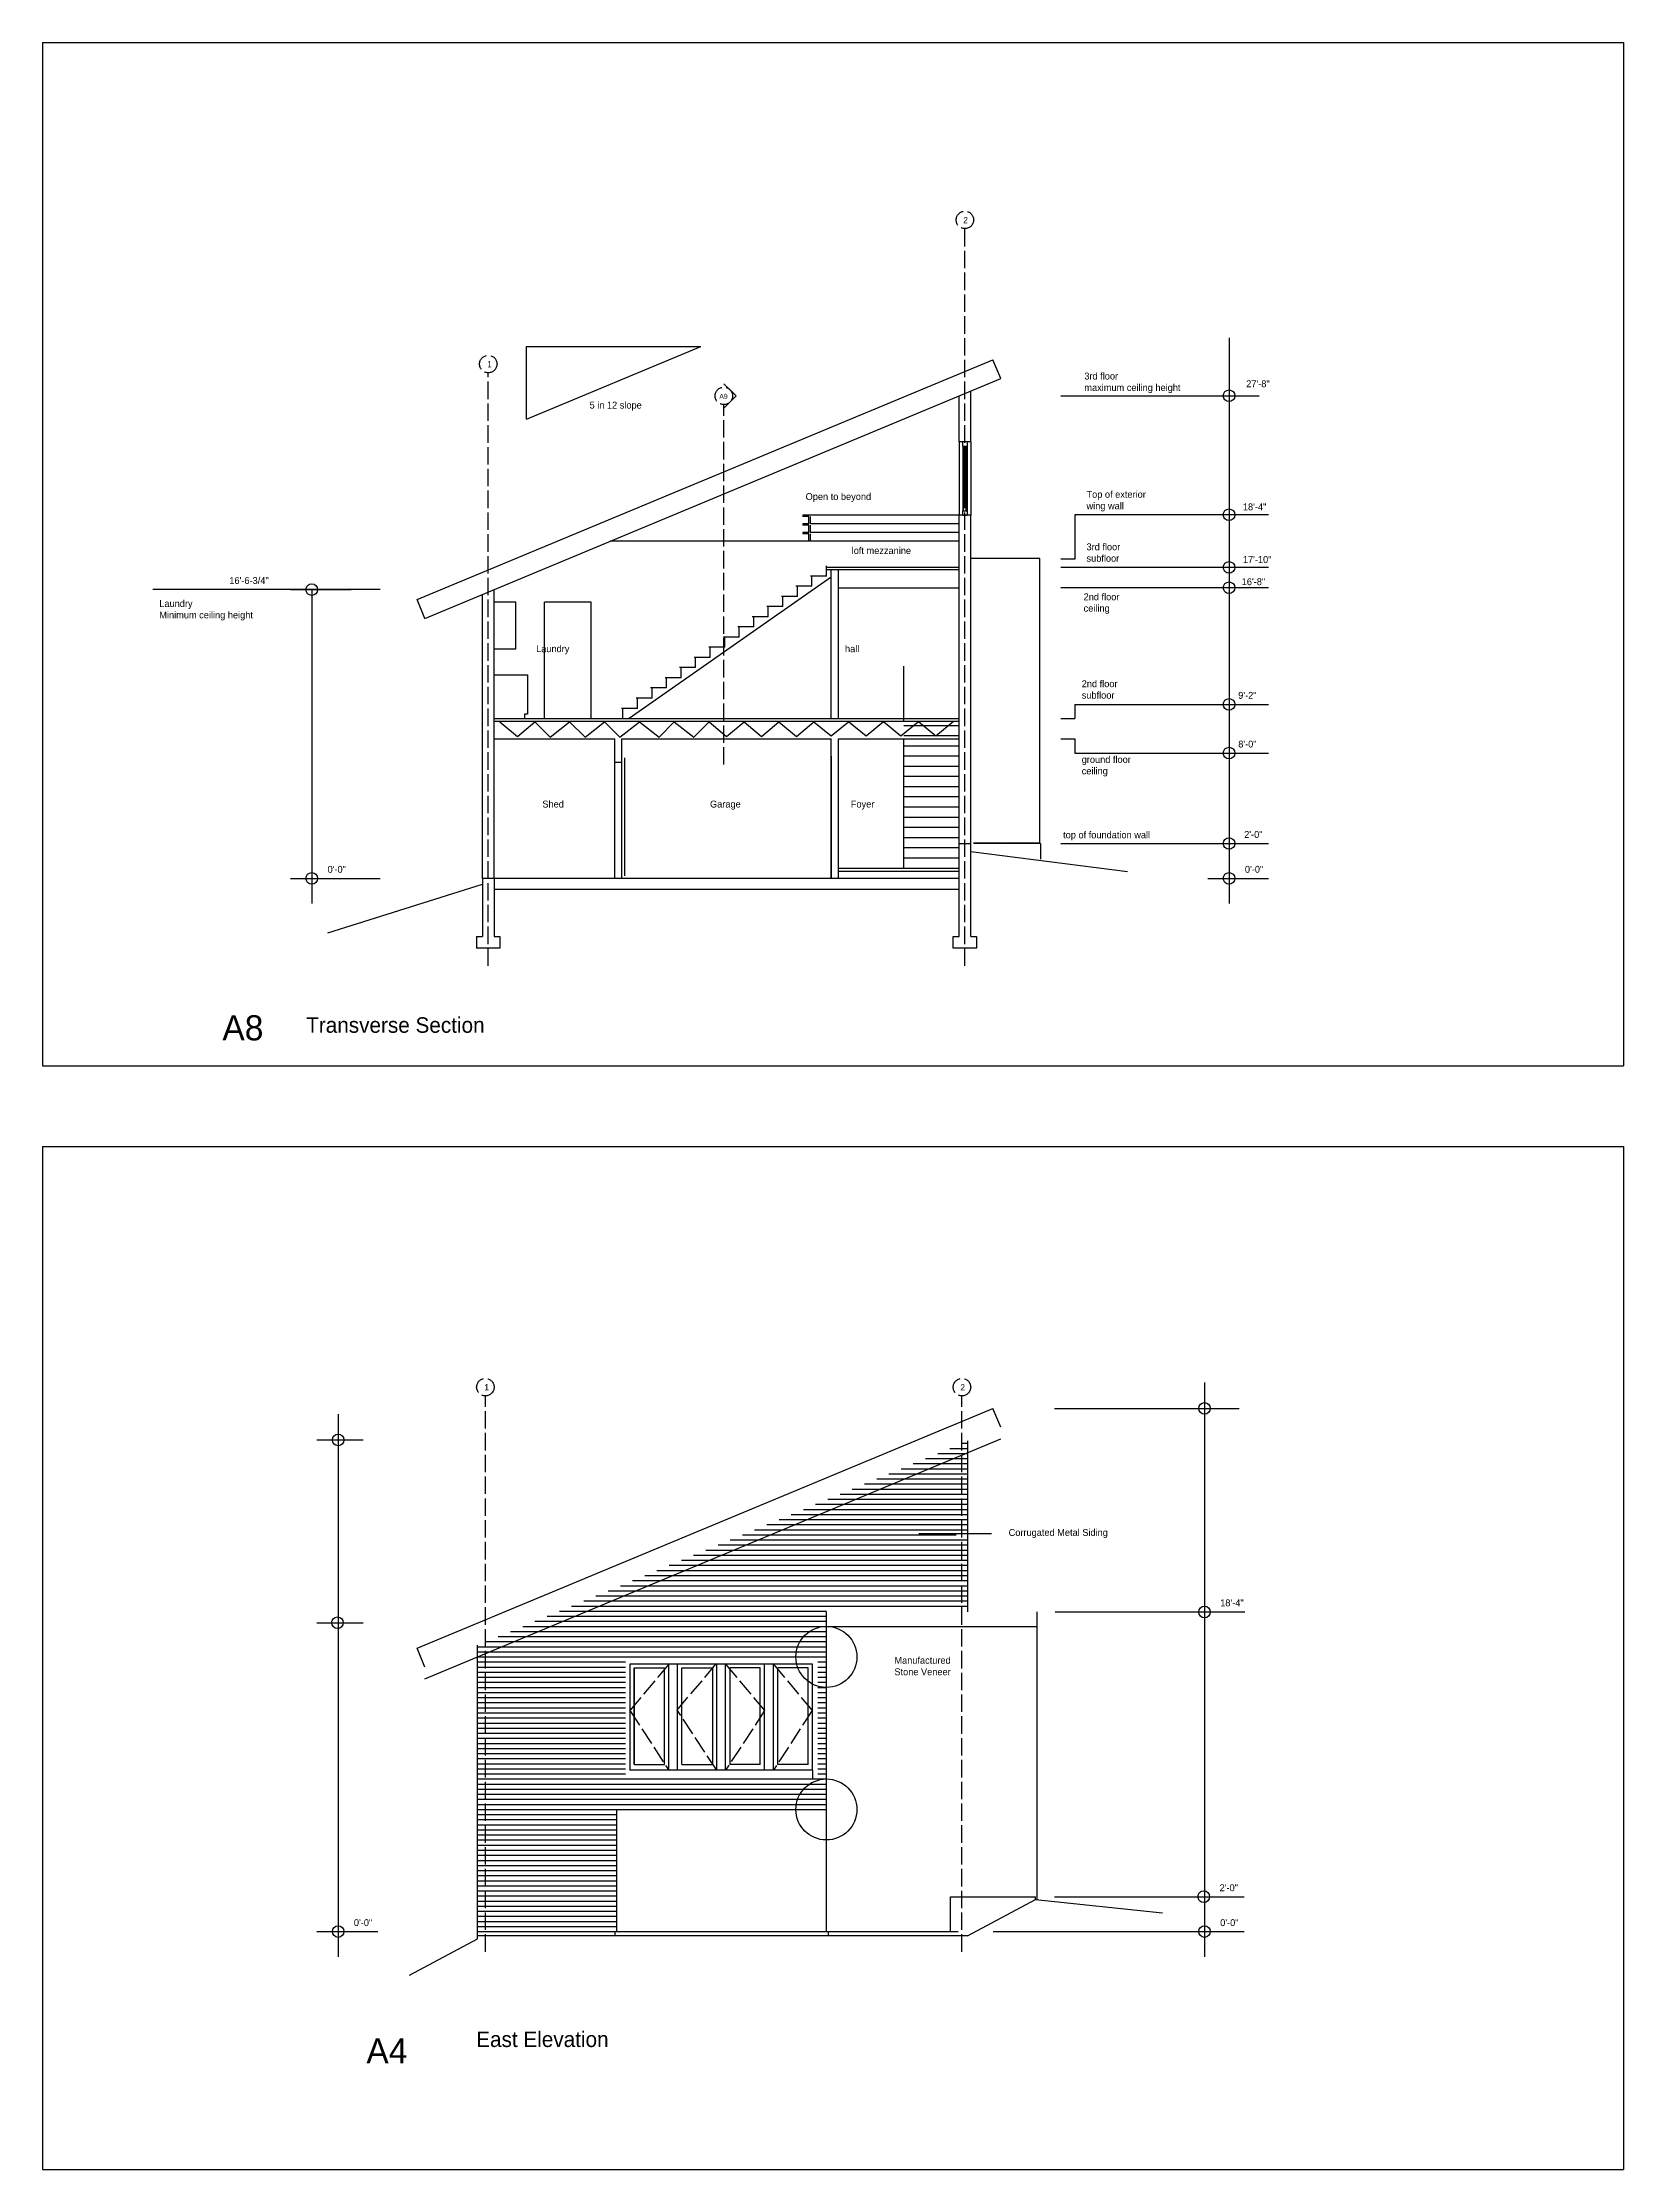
# Model space of a CAD drawing. Header units: inches. Extents: x 967 to 7501, y 257 to 3634.
# Drawn here: x 2166 to 3254, y 1971 to 3434 of the extents above; entities that cross this region are included whole.
import ezdxf

# ---------------------------------------------------------------- set-up
doc = ezdxf.new("R2010")
doc.units = ezdxf.units.IN
doc.header["$MEASUREMENT"] = 0
doc.linetypes.add('ACAD_ISO02W100', pattern=[15, 12, -3])
for name, color, linetype in [('blocks', 251, 'Continuous'), ('const', 7, 'Continuous'), ('e1', 7, 'Continuous'), ('e2', 251, 'Continuous'), ('glass', 172, 'Continuous'), ('glassSwing', 172, 'ACAD_ISO02W100'), ('grid', 252, 'ACAD_ISO02W100'), ('millwork', 253, 'Continuous'), ('stairs', 140, 'Continuous'), ('walls', 7, 'Continuous')]:
    doc.layers.add(name, color=color, linetype=linetype)

msp = doc.modelspace()

# ---------------------------------------------------------------- linework, layer by layer
for p, q in [((2166, 3434.3), (3254, 3434.3)), ((2166, 3434.3), (2166, 2730.3)), ((3254, 3434.3), (3254, 2730.3)), ((2166, 3235.3), (2166, 2730.3)), ((2796.8, 2883.2), (2804.8, 2883.2)), ((2166, 2730.3), (2836.2, 2730.3)), ((2166, 2730.3), (3254, 2730.3)), ((2166, 2674.8), (3254, 2674.8)), ((2166, 2674.8), (2166, 1970.8)), ((3254, 2674.8), (3254, 1970.8)), ((2166, 1970.8), (3254, 1970.8))]:
    msp.add_line(p, q)
at = {"layer": 'blocks'}
for p, q in [((2806.8, 2883.7), (2828.3, 2883.7)), ((2828.8, 2883.7), (2852.3, 2883.7))]:
    msp.add_line(p, q, dxfattribs=at)
at = {"layer": 'e1'}
for p, q in [((2708.8, 2969.2), (2708.8, 3071.4)), ((2713.8, 2969.2), (2713.8, 3071.4)), ((2559.8, 2859.2), (2559.8, 2939.2)), ((2564.8, 2859.2), (2564.8, 2939.2)), ((2708.8, 2859.2), (2708.8, 2939.2)), ((2713.8, 2859.2), (2713.8, 2939.2)), ((2705.5, 2134.5), (2705.5, 2354.5)), ((2561.3, 2218.5), (2705.5, 2218.5)), ((2707, 2131.5), (2707, 2134.5))]:
    msp.add_line(p, q, dxfattribs=at)
at = {"layer": 'e2'}
for p, q in [((2982.6, 3231.2), (2982.6, 2841.8)), ((2866.9, 3191.3), (3003.3, 3191.3)), ((2796.8, 3159.6), (2796.8, 3109.1)), ((2799.3, 3156.6), (2799.3, 3112.1)), ((2799.9, 3153.6), (2799.9, 3115.1)), ((2801.7, 3153.6), (2801.7, 3115.1)), ((2802.3, 3156.6), (2802.3, 3112.1)), ((2804.8, 3159.6), (2804.8, 3109.1)), ((3009.8, 3109.4), (2876.5, 3109.4)), ((2876.5, 3109.4), (2876.5, 3078.9)), ((2852.3, 3079.2), (2804.8, 3079.2)), ((2852.3, 2883.7), (2852.3, 3079.2)), ((2876.5, 3078.9), (2866.9, 3078.9)), ((3009.8, 3073.2), (2866.9, 3073.2)), ((3009.8, 3059.2), (2866.9, 3059.2)), ((2890.9, 3059.2), (2876.5, 3059.2)), ((2336.6, 3057.9), (2378.5, 3057.9)), ((2351.3, 3057.9), (2351.3, 2841.8)), ((2758.8, 2966.9), (2758.8, 3005.2)), ((2876.5, 2978.9), (3009.8, 2978.9)), ((2876.5, 2978.9), (2876.5, 2969.2)), ((2480.8, 2966.9), (2492.8, 2956.9)), ((2492.8, 2956.9), (2504.8, 2966.9)), ((2504.8, 2966.9), (2515.4, 2956.3)), ((2515.4, 2956.3), (2528.8, 2966.9)), ((2528.8, 2966.9), (2539.4, 2956.3)), ((2539.4, 2956.3), (2552.8, 2966.9)), ((2552.8, 2966.9), (2563.4, 2956.3)), ((2563.4, 2956.3), (2576.8, 2966.9)), ((2576.8, 2966.9), (2590.3, 2956.3)), ((2590.3, 2956.3), (2600.8, 2966.9)), ((2600.8, 2966.9), (2614.3, 2956.3)), ((2614.3, 2956.3), (2624.8, 2966.9)), ((2624.8, 2966.9), (2636.8, 2956.9)), ((2636.8, 2956.9), (2648.8, 2966.9)), ((2648.8, 2966.9), (2660.8, 2956.9)), ((2660.8, 2956.9), (2672.8, 2966.9)), ((2672.8, 2966.9), (2684.8, 2956.9)), ((2684.8, 2956.9), (2696.8, 2966.9)), ((2696.8, 2966.9), (2708.8, 2957.2)), ((2708.8, 2957.2), (2720.8, 2966.9)), ((2720.8, 2967.2), (2732.8, 2957.2)), ((2732.8, 2957.2), (2744.8, 2967.2)), ((2744.8, 2967.2), (2756.8, 2957.2)), ((2756.8, 2957.2), (2768.8, 2967.2)), ((2768.8, 2967.2), (2780.8, 2957.2)), ((2780.8, 2957.2), (2792.8, 2967.2)), ((2866.9, 2969.2), (2876.5, 2969.2)), ((2866.9, 2955.2), (2876.5, 2955.2)), ((2876.5, 2955.2), (2876.5, 2945.4)), ((2876.5, 2945.4), (3009.8, 2945.4)), ((2852.8, 2883.2), (2806.8, 2883.2)), ((2852.8, 2883.2), (2852.8, 2872.5)), ((2866.9, 2883.2), (3009.8, 2883.2)), ((2336.6, 2859.2), (2398.4, 2859.2)), ((2967.9, 2859.2), (3009.8, 2859.2)), ((2965.7, 2512.2), (2965.7, 2117)), ((2369.5, 2490.6), (2369.5, 2117)), ((2862.5, 2494.5), (2989.6, 2494.5)), ((2354.7, 2472.8), (2386.6, 2472.8)), ((2773.7, 2460), (2802.8, 2460)), ((2782.1, 2463.5), (2802.8, 2463.5)), ((2790.5, 2467), (2802.8, 2467)), ((2798.9, 2470.5), (2802.8, 2470.5)), ((2740.1, 2446), (2802.8, 2446)), ((2748.5, 2449.5), (2802.8, 2449.5)), ((2756.9, 2453), (2802.8, 2453)), ((2765.3, 2456.5), (2802.8, 2456.5)), ((2706.5, 2432), (2802.8, 2432)), ((2714.9, 2435.5), (2802.8, 2435.5)), ((2723.3, 2439), (2802.8, 2439)), ((2731.7, 2442.5), (2802.8, 2442.5)), ((2672.9, 2418), (2802.8, 2418)), ((2681.3, 2421.5), (2802.8, 2421.5)), ((2689.7, 2425), (2802.8, 2425)), ((2698.1, 2428.5), (2802.8, 2428.5)), ((2630.9, 2400.5), (2802.8, 2400.5)), ((2639.3, 2404), (2802.8, 2404)), ((2647.7, 2407.5), (2794.8, 2407.5)), ((2656.1, 2411), (2802.8, 2411)), ((2664.5, 2414.5), (2802.8, 2414.5)), ((2597.3, 2386.5), (2802.8, 2386.5)), ((2605.7, 2390), (2802.8, 2390)), ((2614.1, 2393.5), (2802.8, 2393.5)), ((2622.5, 2397), (2802.8, 2397)), ((2563.7, 2372.5), (2802.8, 2372.5)), ((2572.1, 2376), (2802.8, 2376)), ((2580.5, 2379.5), (2802.8, 2379.5)), ((2588.9, 2383), (2802.8, 2383)), ((2530.1, 2358.5), (2802.8, 2358.5)), ((2538.5, 2362), (2802.8, 2362)), ((2546.9, 2365.5), (2802.8, 2365.5)), ((2555.3, 2369), (2802.8, 2369)), ((2354.7, 2347), (2386.6, 2347)), ((2496.5, 2344.5), (2705.5, 2344.5)), ((2504.9, 2348), (2705.5, 2348)), ((2513.3, 2351.5), (2705.5, 2351.5)), ((2521.7, 2355), (2705.5, 2355)), ((2863, 2354.4), (2993.4, 2354.4)), ((2465.3, 2330.5), (2705.5, 2330.5)), ((2471.3, 2334), (2705.5, 2334)), ((2479.7, 2337.5), (2705.5, 2337.5)), ((2488.1, 2341), (2705.5, 2341)), ((2465.3, 2327), (2705.5, 2327)), ((2465.3, 2323.5), (2705.5, 2323.5)), ((2465.3, 2320), (2567.3, 2320)), ((2465.3, 2316.5), (2567.3, 2316.5)), ((2465.3, 2313), (2567.3, 2313)), ((2570.3, 2318.5), (2570.3, 2245.5)), ((2696, 2318.5), (2570.3, 2318.5)), ((2573.2, 2249.5), (2573.2, 2316)), ((2573.2, 2316), (2573.2, 2249.5)), ((2573.2, 2316), (2594, 2316)), ((2594, 2249.5), (2594, 2316)), ((2597, 2245.5), (2597, 2318.5)), ((2603, 2245.5), (2603, 2318.5)), ((2606, 2249.5), (2606, 2316)), ((2606, 2316), (2627, 2316)), ((2627, 2316), (2627, 2249.5)), ((2630, 2245.5), (2630, 2318.5)), ((2636, 2245.5), (2636, 2318.5)), ((2639, 2316), (2639, 2249.5)), ((2660, 2316), (2639, 2316)), ((2660, 2249.5), (2660, 2316)), ((2663, 2245.5), (2663, 2318.5)), ((2669, 2245.5), (2669, 2318.5)), ((2672, 2249.5), (2672, 2316)), ((2693, 2316), (2672, 2316)), ((2693, 2249.5), (2693, 2316)), ((2696, 2245.5), (2696, 2318.5)), ((2699.5, 2320), (2705.5, 2320)), ((2699.5, 2316.5), (2705.5, 2316.5)), ((2699.5, 2313), (2705.5, 2313)), ((2465.3, 2309.5), (2567.3, 2309.5)), ((2465.3, 2306), (2567.3, 2306)), ((2465.3, 2302.5), (2567.3, 2302.5)), ((2465.3, 2299), (2567.3, 2299)), ((2699.5, 2309.5), (2705.5, 2309.5)), ((2699.5, 2306), (2705.5, 2306)), ((2699.5, 2302.5), (2705.5, 2302.5)), ((2699.5, 2299), (2705.5, 2299)), ((2465.3, 2295.5), (2567.3, 2295.5)), ((2465.3, 2292), (2567.3, 2292)), ((2465.3, 2288.5), (2567.3, 2288.5)), ((2465.3, 2285), (2567.3, 2285)), ((2699.5, 2295.5), (2705.5, 2295.5)), ((2699.5, 2292), (2705.5, 2292)), ((2699.5, 2288.5), (2705.5, 2288.5)), ((2699.5, 2285), (2705.5, 2285)), ((2465.3, 2281.5), (2567.3, 2281.5)), ((2465.3, 2278), (2567.3, 2278)), ((2465.3, 2274.5), (2567.3, 2274.5)), ((2465.3, 2271), (2567.3, 2271)), ((2699.5, 2281.5), (2705.5, 2281.5)), ((2699.5, 2278), (2705.5, 2278)), ((2699.5, 2274.5), (2705.5, 2274.5)), ((2699.5, 2271), (2705.5, 2271)), ((2465.3, 2267.5), (2567.3, 2267.5)), ((2465.3, 2264), (2567.3, 2264)), ((2465.3, 2260.5), (2567.3, 2260.5)), ((2465.3, 2257), (2567.3, 2257)), ((2699.5, 2267.5), (2705.5, 2267.5)), ((2699.5, 2264), (2705.5, 2264)), ((2699.5, 2260.5), (2705.5, 2260.5)), ((2699.5, 2257), (2705.5, 2257)), ((2465.3, 2253.5), (2567.3, 2253.5)), ((2465.3, 2250), (2567.3, 2250)), ((2465.3, 2246.5), (2567.3, 2246.5)), ((2465.3, 2243), (2567.3, 2243)), ((2465.3, 2239.5), (2705.5, 2239.5)), ((2696, 2245.5), (2570.3, 2245.5)), ((2573.2, 2249.5), (2594, 2249.5)), ((2606, 2249.5), (2627, 2249.5)), ((2660, 2249.5), (2639, 2249.5)), ((2693, 2249.5), (2672, 2249.5)), ((2699.5, 2253.5), (2705.5, 2253.5)), ((2699.5, 2250), (2705.5, 2250)), ((2699.5, 2246.5), (2705.5, 2246.5)), ((2699.5, 2243), (2705.5, 2243)), ((2465.3, 2236), (2705.5, 2236)), ((2465.3, 2232.5), (2705.5, 2232.5)), ((2465.3, 2229), (2705.5, 2229)), ((2465.3, 2225.5), (2705.5, 2225.5)), ((2465.3, 2222), (2705.5, 2222)), ((2465.3, 2218.5), (2561.3, 2218.5)), ((2465.3, 2215), (2561.3, 2215)), ((2465.3, 2211.5), (2561.3, 2211.5)), ((2465.3, 2208), (2561.3, 2208)), ((2465.3, 2204.5), (2561.3, 2204.5)), ((2465.3, 2201), (2561.3, 2201)), ((2465.3, 2197.5), (2561.3, 2197.5)), ((2465.3, 2194), (2561.3, 2194)), ((2465.3, 2190.5), (2561.3, 2190.5)), ((2465.3, 2187), (2561.3, 2187)), ((2465.3, 2183.5), (2561.3, 2183.5)), ((2465.3, 2180), (2561.3, 2180)), ((2465.3, 2176.5), (2561.3, 2176.5)), ((2465.3, 2173), (2561.3, 2173)), ((2465.3, 2169.5), (2561.3, 2169.5)), ((2465.3, 2166), (2561.3, 2166)), ((2465.3, 2162.5), (2561.3, 2162.5)), ((2465.3, 2159), (2561.3, 2159)), ((2465.3, 2155.5), (2561.3, 2155.5)), ((2465.3, 2152), (2561.3, 2152)), ((2791, 2158.5), (2849.3, 2158.5)), ((2791, 2134.5), (2791, 2158.5)), ((2820.2, 2158.5), (2838.6, 2158.5)), ((2862.5, 2158.5), (2992.9, 2158.5)), ((2465.3, 2148.5), (2561.3, 2148.5)), ((2465.3, 2145), (2561.3, 2145)), ((2465.3, 2141.5), (2561.3, 2141.5)), ((2465.3, 2138), (2561.3, 2138)), ((2354.7, 2134.5), (2396.7, 2134.5)), ((2465.3, 2134.5), (2706.8, 2134.5)), ((2559.9, 2134.5), (2559.9, 2131.5)), ((2706.8, 2134.5), (2791, 2134.5)), ((2706.8, 2134.5), (2796.2, 2134.5)), ((2820.2, 2134.5), (2992.9, 2134.5))]:
    msp.add_line(p, q, dxfattribs=at)
for centre in [(2982.6, 3191.3), (2982.6, 3109.4), (2982.6, 3073.2), (2351.3, 3057.9), (2982.6, 3059.2), (2982.6, 2978.9), (2982.6, 2945.4), (2982.6, 2883.2), (2351.3, 2859.2), (2982.6, 2859.2), (2965.7, 2494.5), (2369.5, 2472.8), (2965.7, 2354.4), (2369, 2347), (2965.2, 2158.5), (2369.5, 2134.5), (2965.7, 2134.5)]:
    msp.add_circle(centre, 4, dxfattribs=at)
at = {"layer": 'glass'}
msp.add_line((2800.8, 3153.6), (2800.8, 3115.1), dxfattribs=at)
at = {"layer": 'glassSwing'}
for p, q in [((2597, 2318.5), (2570.3, 2286.5)), ((2602.5, 2286.5), (2629.5, 2318.5)), ((2636, 2318.5), (2663, 2286.5)), ((2669, 2318.5), (2695.7, 2286.5)), ((2570.3, 2286.5), (2597, 2245.5)), ((2630, 2245.5), (2603, 2286.5)), ((2663, 2286.5), (2636, 2245.5)), ((2695.7, 2286.5), (2669, 2245.5))]:
    msp.add_line(p, q, dxfattribs=at)
at = {"layer": 'grid'}
for p, q in [((2800.8, 2799), (2800.8, 3306.3)), ((2472.8, 2799), (2472.8, 3207.1)), ((2634.9, 2937.5), (2634.9, 3185.2)), ((2470.8, 2120.6), (2470.8, 2503.1)), ((2798.8, 2120.6), (2798.8, 2503.1))]:
    msp.add_line(p, q, dxfattribs=at)
for centre in [(2800.8, 3312.3), (2472.8, 3213.1), (2634.9, 3191.2), (2470.8, 2509.1), (2798.8, 2509.1)]:
    msp.add_circle(centre, 6, dxfattribs=at)
at = {"layer": 'millwork'}
for p, q in [((2499, 3215.2), (2499, 3225.2)), ((2499, 3225.2), (2619, 3225.2)), ((2499, 3175.2), (2499, 3225.2)), ((2499, 3205.2), (2499, 3215.2)), ((2499, 3195.2), (2499, 3205.2)), ((2796.8, 3109.2), (2689.3, 3109.2)), ((2689.3, 3109.2), (2689.3, 3108.2)), ((2693.5, 3108.2), (2689.3, 3108.2)), ((2689.3, 3103.2), (2689.3, 3102.2)), ((2693.5, 3103.2), (2689.3, 3103.2)), ((2693.5, 3103.2), (2693.5, 3108.2)), ((2694.5, 3103.2), (2694.5, 3108.2)), ((2796.8, 3103.2), (2694.5, 3103.2)), ((2796.8, 3091.2), (2556.7, 3091.2)), ((2693.5, 3102.2), (2689.3, 3102.2)), ((2689.3, 3097.2), (2689.3, 3096.2)), ((2693.5, 3097.2), (2689.3, 3097.2)), ((2693.5, 3096.2), (2689.3, 3096.2)), ((2693.5, 3097.2), (2693.5, 3102.2)), ((2693.5, 3091.2), (2693.5, 3096.2)), ((2694.5, 3097.2), (2694.5, 3102.2)), ((2796.8, 3097.2), (2694.5, 3097.2)), ((2694.5, 3091.2), (2694.5, 3096.2)), ((2398.4, 3057.9), (2241.9, 3057.9)), ((2491.8, 3049.2), (2476.8, 3049.2)), ((2491.8, 3017.2), (2491.8, 3049.2)), ((2511.5, 2969.2), (2511.5, 3049.2)), ((2543.5, 3049.2), (2511.5, 3049.2)), ((2543.5, 2969.2), (2543.5, 3049.2)), ((2476.8, 3017.2), (2491.8, 3017.2)), ((2476.8, 2999.2), (2499.8, 2999.2)), ((2499.8, 2999.2), (2499.8, 2972.2)), ((2499.8, 2972.2), (2497.8, 2972.2)), ((2497.8, 2972.2), (2497.8, 2969.2)), ((2758.8, 2866.2), (2758.8, 2955.2)), ((2696, 2245.5), (2696, 2239.5))]:
    msp.add_line(p, q, dxfattribs=at)
for centre in [(2705.5, 2323.5), (2705.5, 2218.5)]:
    msp.add_circle(centre, 21, dxfattribs=at)
at = {"layer": 'stairs'}
for p, q in [((2705.5, 3067.2), (2705.5, 3074.2)), ((2695.5, 3060.2), (2684.5, 3060.2)), ((2685.5, 3053.2), (2685.5, 3060.2)), ((2705.5, 3067.2), (2694.5, 3067.2)), ((2695.5, 3060.2), (2695.5, 3067.2)), ((2675.5, 3046.2), (2664.5, 3046.2)), ((2665.5, 3039.2), (2665.5, 3046.2)), ((2685.5, 3053.2), (2674.5, 3053.2)), ((2675.5, 3046.2), (2675.5, 3053.2)), ((2655.5, 3032.2), (2644.5, 3032.2)), ((2645.5, 3025.2), (2645.5, 3032.2)), ((2665.5, 3039.2), (2654.5, 3039.2)), ((2655.5, 3032.2), (2655.5, 3039.2)), ((2635.5, 3018.2), (2624.5, 3018.2)), ((2625.5, 3011.2), (2625.5, 3018.2)), ((2645.5, 3025.2), (2634.5, 3025.2)), ((2635.5, 3018.2), (2635.5, 3025.2)), ((2615.5, 3004.2), (2604.5, 3004.2)), ((2605.5, 2997.2), (2605.5, 3004.2)), ((2625.5, 3011.2), (2614.5, 3011.2)), ((2615.5, 3004.2), (2615.5, 3011.2)), ((2595.5, 2990.2), (2584.5, 2990.2)), ((2585.5, 2983.2), (2585.5, 2990.2)), ((2605.5, 2997.2), (2594.5, 2997.2)), ((2595.5, 2990.2), (2595.5, 2997.2)), ((2575.5, 2976.2), (2564.5, 2976.2)), ((2565.5, 2969.2), (2565.5, 2976.2)), ((2585.5, 2983.2), (2574.5, 2983.2)), ((2575.5, 2976.2), (2575.5, 2983.2)), ((2796.8, 2964.2), (2758.8, 2964.2)), ((2796.8, 2957.2), (2758.8, 2957.2)), ((2796.8, 2950.2), (2758.8, 2950.2)), ((2796.8, 2943.2), (2758.8, 2943.2)), ((2796.8, 2936.2), (2758.8, 2936.2)), ((2796.8, 2929.2), (2758.8, 2929.2)), ((2796.8, 2922.2), (2758.8, 2922.2)), ((2796.8, 2915.2), (2758.8, 2915.2)), ((2796.8, 2908.2), (2758.8, 2908.2)), ((2796.8, 2901.2), (2758.8, 2901.2)), ((2796.8, 2894.2), (2758.8, 2894.2)), ((2796.8, 2887.2), (2758.8, 2887.2)), ((2796.8, 2880.2), (2758.8, 2880.2)), ((2796.8, 2873.2), (2758.8, 2873.2))]:
    msp.add_line(p, q, dxfattribs=at)
at = {"layer": 'walls'}
for p, q in [((2499, 3175.2), (2619, 3225.2)), ((2423.8, 3051), (2820.1, 3216.1)), ((2825.5, 3203.2), (2820.1, 3216.1)), ((2429.2, 3038.1), (2825.5, 3203.2)), ((2634.9, 3199.6), (2643.4, 3191.2)), ((2634.9, 3182.7), (2643.4, 3191.2)), ((2796.8, 3159.6), (2796.8, 3191.3)), ((2804.8, 3159.6), (2804.8, 3194.6)), ((2804.8, 3159.6), (2796.8, 3159.6)), ((2799.3, 3156.6), (2799.3, 3159.6)), ((2799.3, 3156.6), (2802.3, 3156.6)), ((2799.9, 3153.6), (2799.9, 3156.6)), ((2799.9, 3153.6), (2801.7, 3153.6)), ((2801.7, 3153.6), (2801.7, 3156.6)), ((2802.3, 3159.6), (2802.3, 3156.6)), ((2796.8, 2883.2), (2796.8, 3109.1)), ((2804.8, 3109.1), (2796.8, 3109.1)), ((2799.3, 3112.1), (2802.3, 3112.1)), ((2799.3, 3109.1), (2799.3, 3112.1)), ((2799.3, 3109.1), (2802.3, 3109.1)), ((2799.9, 3112.1), (2799.9, 3115.1)), ((2801.7, 3115.1), (2799.9, 3115.1)), ((2801.7, 3112.1), (2801.7, 3115.1)), ((2802.3, 3112.1), (2802.3, 3109.1)), ((2804.8, 2883.2), (2804.8, 3109.1)), ((2708.8, 3066.5), (2569.7, 2969.2)), ((2796.8, 3073.2), (2705.5, 3073.2)), ((2796.8, 3071.4), (2705.5, 3071.4)), ((2713.8, 3059.2), (2796.8, 3059.2)), ((2429.2, 3038.1), (2423.8, 3051)), ((2468.8, 2859.2), (2468.8, 3054.6)), ((2476.8, 2859.2), (2476.8, 3057.9)), ((2713.8, 2969.2), (2713.8, 2981.4)), ((2476.8, 2969.2), (2796.8, 2969.2)), ((2476.8, 2967.4), (2796.8, 2967.4)), ((2476.8, 2955.2), (2559.8, 2955.2)), ((2559.8, 2939.2), (2559.8, 2955.2)), ((2564.8, 2955.2), (2708.8, 2955.2)), ((2564.8, 2939.2), (2564.8, 2955.2)), ((2566.6, 2942.1), (2566.6, 2860.9)), ((2708.8, 2939.2), (2708.8, 2955.2)), ((2708.8, 2943.2), (2708.8, 2859.2)), ((2713.8, 2955.2), (2796.8, 2955.2)), ((2713.8, 2939.2), (2713.8, 2955.2)), ((2559.8, 2939.2), (2564.8, 2939.2)), ((2796.8, 2819.2), (2796.8, 2883.2)), ((2804.8, 2819.2), (2804.8, 2883.2)), ((2804.8, 2877.8), (2912.7, 2864)), ((2362.3, 2821.7), (2468.8, 2855.2)), ((2796.8, 2859.2), (2468.8, 2859.2)), ((2468.8, 2859.2), (2468.8, 2839.7)), ((2468.8, 2856.4), (2468.8, 2819.2)), ((2476.8, 2859.2), (2476.8, 2819.2)), ((2713.8, 2866.2), (2796.8, 2866.2)), ((2713.8, 2864.2), (2796.8, 2864.2)), ((2476.8, 2851.7), (2796.8, 2851.7)), ((2464.8, 2819.2), (2468.8, 2819.2)), ((2464.8, 2819.2), (2464.8, 2811.2)), ((2480.8, 2811.2), (2464.8, 2811.2)), ((2468.8, 2811.2), (2464.8, 2811.2)), ((2476.8, 2819.2), (2480.8, 2819.2)), ((2480.8, 2819.2), (2480.8, 2811.2)), ((2792.8, 2819.2), (2796.8, 2819.2)), ((2792.8, 2811.2), (2792.8, 2819.2)), ((2808.8, 2811.2), (2792.8, 2811.2)), ((2804.8, 2819.2), (2808.8, 2819.2)), ((2808.8, 2819.2), (2808.8, 2811.2)), ((2423.8, 2329.4), (2820.1, 2494.5)), ((2825.5, 2481.5), (2820.1, 2494.5)), ((2429.2, 2308.4), (2825.5, 2473.5)), ((2802.8, 2354.5), (2802.8, 2472.1)), ((2819, 2408.1), (2769, 2408.1)), ((2705.5, 2344.5), (2850.5, 2344.5)), ((2850.5, 2156.4), (2850.5, 2354.5)), ((2429.2, 2316.4), (2423.8, 2329.4)), ((2465.3, 2129.5), (2465.3, 2331.5)), ((2561.3, 2134.5), (2561.3, 2218.5)), ((2802.6, 2131.5), (2849.3, 2156.5)), ((2849.3, 2156.5), (2849.3, 2158.5)), ((2849.3, 2156.5), (2936.7, 2147.3)), ((2418.6, 2104.4), (2465.3, 2129.5)), ((2802.6, 2131.5), (2465.3, 2131.5))]:
    msp.add_line(p, q, dxfattribs=at)

# ---------------------------------------------------------------- texts
at = {"layer": 'const', "attachment_point": 1}
for s, insert, char_height, width in [('2', (2799.7, 3314.3), 4.26, 1625.197), ('1', (2472.1, 3215.2), 4.26, 1625.197), ('3rd floor^Jmaximum ceiling height', (2883, 3207.2), 4.736, 1805.775), ('A9', (2631.8, 3192.6), 3.41, 1300.158), ('27\'-8"', (2994.4, 3201.9), 4.74, 1805.775), ('5 in 12 slope', (2542.5, 3187.2), 4.736, 1805.775), ('Open to beyond', (2691.2, 3124.3), 4.736, 1805.775), ('Top of exterior\\Pwing wall', (2884.5, 3125.8), 4.736, 1805.775), ('18\'-4"', (2992.1, 3117.2), 4.74, 1805.775), ('3rd floor^Jsubfloor', (2884.5, 3089.7), 4.736, 1805.775), ('loft mezzanine', (2722.9, 3087.1), 4.736, 1805.775), ('17\'-10"', (2992.1, 3081), 4.74, 1805.775), ('16\'-6-3/4"', (2294.6, 3066.5), 4.74, 1805.775), ('\\P16\'-8"', (2991.3, 3073.6), 4.74, 1805.775), ('Laundry^JMinimum ceiling height', (2246.4, 3050.7), 4.736, 1805.775), ('\\P2nd floor^Jceiling', (2882.5, 3063.2), 4.736, 1805.775), ('Laundry', (2505.7, 3019.6), 4.74, 1805.775), ('hall', (2718.3, 3019.6), 4.74, 1805.775), ('2nd floor^Jsubfloor', (2881.2, 2995.5), 4.736, 1805.775), ('9\'-2"', (2988.9, 2987.5), 4.74, 1805.775), ('ground floor^Jceiling', (2881.2, 2943.4), 4.736, 1805.775), ('8\'-0"', (2988.9, 2954), 4.74, 1805.775), ('Shed', (2510, 2912.7), 4.74, 1805.775), ('Garage', (2625.4, 2912.7), 4.74, 1805.775), ('Foyer', (2722.3, 2912.7), 4.74, 1805.775), ('top of foundation wall', (2868.4, 2891.5), 4.736, 1805.775), ('2\'-0"', (2993, 2891.8), 4.74, 1805.775), ('0\'-0"', (2362.2, 2867.8), 4.74, 1805.775), ('0\'-0"', (2993.5, 2867.8), 4.74, 1805.775), ('A8', (2289.8, 2765), 17.26, 6582.049), ('Transverse Section', (2347.5, 2763.6), 10.656, 4062.993), ('1', (2470.1, 2511.2), 4.26, 1625.197), ('2', (2797.7, 2511.1), 4.26, 1625.197), ('Corrugated Metal Siding', (2830.9, 2411.5), 4.736, 1805.775), ('18\'-4"', (2976.5, 2363), 4.74, 1805.775), ('Manufactured^JStone Veneer', (2752.3, 2323.5), 4.736, 1805.775), ('2\'-0"', (2976.1, 2167), 4.74, 1805.775), ('0\'-0"', (2380.3, 2143), 4.74, 1805.775), ('0\'-0"', (2976.5, 2143), 4.74, 1805.775), ('East Elevation', (2464.5, 2065.7), 10.656, 4062.993), ('A4', (2388.9, 2061), 17.26, 6582.049)]:
    msp.add_mtext(s, dxfattribs=dict(at, insert=insert, char_height=char_height, width=width))

doc.saveas('drawing.dxf')
